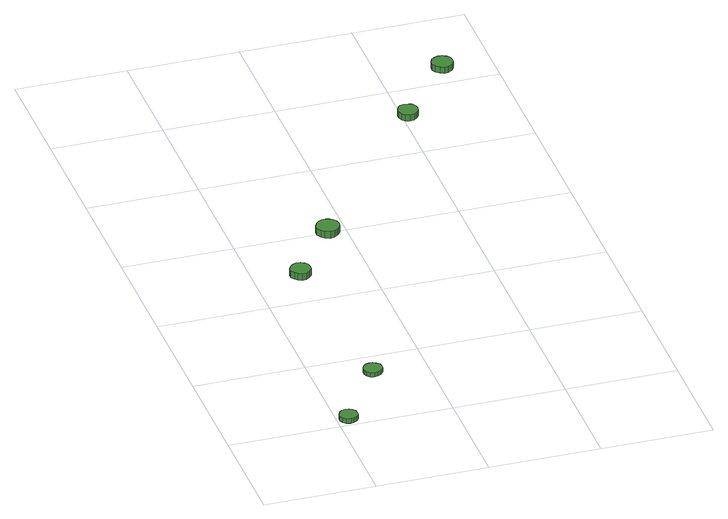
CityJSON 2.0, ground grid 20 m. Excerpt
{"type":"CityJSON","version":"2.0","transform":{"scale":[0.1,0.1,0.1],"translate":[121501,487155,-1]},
"CityObjects":{
"tree1":{"type":"SolitaryVegetationObject","attributes":{"function":"something"},"geometry":[{"type":"MultiSurface","lod":"1","boundaries":[[[0,1,2,3,4,5,6,7,8,9,10,11,12,13,14]],[[15,16,17,18,19,20,21,22,23,24,25,26,27,28,29]],[[0,29,28,1]],[[1,28,27,2]],[[2,27,26,3]],[[3,26,25,4]],[[4,25,24,5]],[[5,24,23,6]],[[6,23,22,7]],[[7,22,21,8]],[[8,21,20,9]],[[9,20,19,10]],[[10,19,18,11]],[[11,18,17,12]],[[12,17,16,13]],[[13,16,15,14]],[[14,15,29,0]]]}]},
"tree2":{"type":"SolitaryVegetationObject","attributes":{"function":"something"},"geometry":[{"type":"MultiSurface","lod":"1","boundaries":[[[30,31,32,33,34,35,36,37,38,39,40,41,42,43,44]],[[45,46,47,48,49,50,51,52,53,54,55,56,57,58,59]],[[30,59,58,31]],[[31,58,57,32]],[[32,57,56,33]],[[33,56,55,34]],[[34,55,54,35]],[[35,54,53,36]],[[36,53,52,37]],[[37,52,51,38]],[[38,51,50,39]],[[39,50,49,40]],[[40,49,48,41]],[[41,48,47,42]],[[42,47,46,43]],[[43,46,45,44]],[[44,45,59,30]]]}]},
"tree3":{"type":"SolitaryVegetationObject","attributes":{"function":"something"},"geometry":[{"type":"MultiSurface","lod":"1","boundaries":[[[60,61,62,63,64,65,66,67,68,69,70,71,72,73,74]],[[75,76,77,78,79,80,81,82,83,84,85,86,87,88,89]],[[60,89,88,61]],[[61,88,87,62]],[[62,87,86,63]],[[63,86,85,64]],[[64,85,84,65]],[[65,84,83,66]],[[66,83,82,67]],[[67,82,81,68]],[[68,81,80,69]],[[69,80,79,70]],[[70,79,78,71]],[[71,78,77,72]],[[72,77,76,73]],[[73,76,75,74]],[[74,75,89,60]]]}]},
"tree4":{"type":"SolitaryVegetationObject","attributes":{"function":"something"},"geometry":[{"type":"MultiSurface","lod":"1","boundaries":[[[90,91,92,93,94,95,96,97,98,99,100,101,102,103,104]],[[105,106,107,108,109,110,111,112,113,114,115,116,117,118,119]],[[90,119,118,91]],[[91,118,117,92]],[[92,117,116,93]],[[93,116,115,94]],[[94,115,114,95]],[[95,114,113,96]],[[96,113,112,97]],[[97,112,111,98]],[[98,111,110,99]],[[99,110,109,100]],[[100,109,108,101]],[[101,108,107,102]],[[102,107,106,103]],[[103,106,105,104]],[[104,105,119,90]]]}]},
"tree5":{"type":"SolitaryVegetationObject","attributes":{"function":"something"},"geometry":[{"type":"MultiSurface","lod":"1","boundaries":[[[120,121,122,123,124,125,126,127,128,129,130,131,132,133,134]],[[135,136,137,138,139,140,141,142,143,144,145,146,147,148,149]],[[120,149,148,121]],[[121,148,147,122]],[[122,147,146,123]],[[123,146,145,124]],[[124,145,144,125]],[[125,144,143,126]],[[126,143,142,127]],[[127,142,141,128]],[[128,141,140,129]],[[129,140,139,130]],[[130,139,138,131]],[[131,138,137,132]],[[132,137,136,133]],[[133,136,135,134]],[[134,135,149,120]]]}]},
"tree6":{"type":"SolitaryVegetationObject","attributes":{"function":"something"},"geometry":[{"type":"MultiSurface","lod":"1","boundaries":[[[150,151,152,153,154,155,156,157,158,159,160,161,162,163,164]],[[165,166,167,168,169,170,171,172,173,174,175,176,177,178,179]],[[150,179,178,151]],[[151,178,177,152]],[[152,177,176,153]],[[153,176,175,154]],[[154,175,174,155]],[[155,174,173,156]],[[156,173,172,157]],[[157,172,171,158]],[[158,171,170,159]],[[159,170,169,160]],[[160,169,168,161]],[[161,168,167,162]],[[162,167,166,163]],[[163,166,165,164]],[[164,165,179,150]]]}]}
},
"vertices":[
[37,22,15],[36,29,15],[32,34,15],[26,37,15],[20,38,15],[13,36,15],[8,32,15],[5,25,15],[5,19,15],[8,12,15],[13,8,15],[20,6,15],[26,7,15],[32,10,15],[36,15,15],[36,15,6],[32,10,6],[26,7,6],[20,6,6],[13,8,6],[8,12,6],[5,19,6],[5,25,6],[8,32,6],[13,36,6],[20,38,6],[26,37,6],[32,34,6],[36,29,6],[37,22,6],
[122,153,14],[121,160,14],[116,165,14],[110,169,14],[103,169,14],[97,167,14],[92,163,14],[89,156,14],[89,149,14],[92,143,14],[97,138,14],[103,136,14],[110,137,14],[116,140,14],[121,146,14],[121,146,6],[116,140,6],[110,137,6],[103,136,6],[97,138,6],[92,143,6],[89,149,6],[89,156,6],[92,163,6],[97,167,6],[103,169,6],[110,169,6],[116,165,6],[121,160,6],[122,153,6],
[100,486,20],[99,493,20],[94,499,20],[88,503,20],[80,504,20],[73,501,20],[68,496,20],[64,489,20],[64,482,20],[68,475,20],[73,470,20],[80,467,20],[88,468,20],[94,472,20],[99,478,20],[99,478,7],[94,472,7],[88,468,7],[80,467,7],[73,470,7],[68,475,7],[64,482,7],[64,489,7],[68,496,7],[73,501,7],[80,504,7],[88,503,7],[94,499,7],[99,493,7],[100,486,7],
[186,595,25],[184,604,25],[179,611,25],[172,615,25],[163,616,25],[155,613,25],[149,607,25],[145,599,25],[145,591,25],[149,583,25],[155,577,25],[163,574,25],[172,575,25],[179,580,25],[184,587,25],[184,587,12],[179,580,12],[172,575,12],[163,574,12],[155,577,12],[149,583,12],[145,591,12],[145,599,12],[149,607,12],[155,613,12],[163,616,12],[172,615,12],[179,611,12],[184,604,12],[186,595,12],
[427,915,21],[426,922,21],[421,929,21],[415,932,21],[407,933,21],[400,931,21],[395,926,21],[392,919,21],[392,911,21],[395,904,21],[400,899,21],[407,897,21],[415,898,21],[421,902,21],[426,908,21],[426,908,9],[421,902,9],[415,898,9],[407,897,9],[400,899,9],[395,904,9],[392,911,9],[392,919,9],[395,926,9],[400,931,9],[407,933,9],[415,932,9],[421,929,9],[426,922,9],[427,915,9],
[531,1049,18],[530,1057,18],[525,1063,18],[518,1067,18],[510,1068,18],[503,1065,18],[497,1060,18],[494,1053,18],[494,1045,18],[497,1038,18],[503,1033,18],[510,1030,18],[518,1031,18],[525,1035,18],[530,1041,18],[530,1041,6],[525,1035,6],[518,1031,6],[510,1030,6],[503,1033,6],[497,1038,6],[494,1045,6],[494,1053,6],[497,1060,6],[503,1065,6],[510,1068,6],[518,1067,6],[525,1063,6],[530,1057,6],[531,1049,6]
]}
